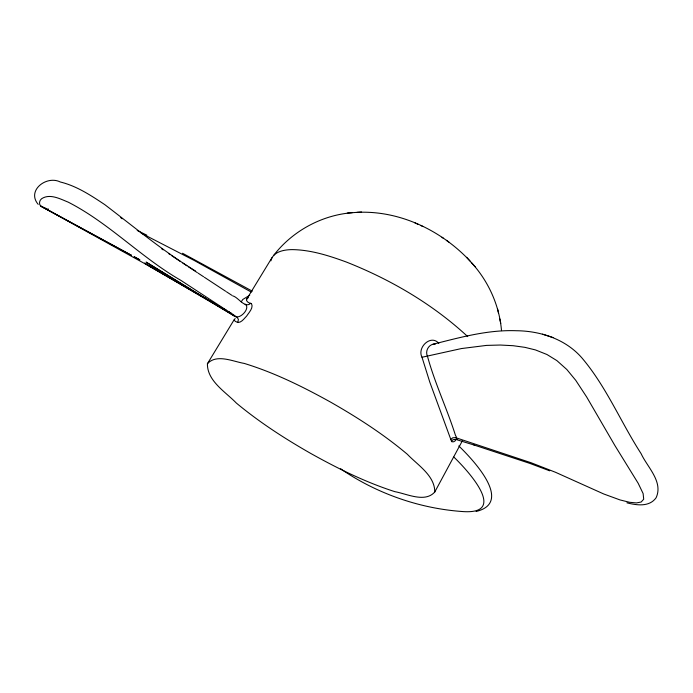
<?xml version="1.0" encoding="UTF-8"?>
<svg xmlns="http://www.w3.org/2000/svg" width="693" height="693" viewBox="0 0 693 693"><rect width="100%" height="100%" fill="white"/><g stroke="black" fill="none" stroke-linecap="round" stroke-linejoin="round"><path stroke-width="1.04" d="M434.78 491.995C434.849 475.519 417.602 465.046 407.354 454.287C383.584 434.251 357.345 417.351 330.362 401.992C302.841 386.729 274.411 372.643 244.239 363.418C232.961 361.503 216.606 353.621 207.415 363.712C207.12 380.994 225.537 391.866 236.322 403.04C259.494 422.323 284.927 438.721 311.079 453.629C337.889 468.581 365.592 482.285 394.88 491.666C406.99 493.84 424.948 503.049 434.78 491.995L462.396 440.739M270.885 260.845C272.947 251.559 284.182 249.662 292.229 249.619C310.897 249.861 328.958 255.682 346.335 262.032C390.661 279.548 432.683 304.123 467.714 336.599M232.926 314.267C237.257 322.929 251.602 308.35 245.114 304.184M235.152 318.537C232.588 320.504 236.296 322.028 238.158 322.496C241.848 322.262 244.196 318.459 246.604 316.121C248.761 312.708 253.82 307.796 251.464 303.577C248.345 303.257 243.815 299.956 248.337 297.609M435.343 344.083C429.14 343.485 424.731 350.857 427.486 356.306C434.832 383.29 446.994 408.619 455.431 435.239C458.082 437.959 455.18 442.836 451.879 441.787C451.533 438.444 455.942 439.908 457.631 439.371M207.415 363.712L234.286 319.499M246.413 299.636L272.072 257.527M237.803 322.392L238.418 319.447L237.075 317.186L180.908 280.388C141.051 257.527 109.122 223.033 68.165 202.131C60.109 198.908 49.731 193.234 41.537 198.787C38.808 200.831 38.609 205.734 42.212 206.982L131.349 255.249M450.719 439.414L452.78 437.785L455.561 437.629L531.055 462.733L555.431 472.254L603.768 493.988L620.018 499.93L629.616 502.295L636.408 502.927L641.138 502.035L643.702 499.22L643.121 493.555L638.175 483.272L614.925 445.59L586.659 396.976L575.727 380.31L566.831 369.508L556.869 360.603L546.968 354.513L535.49 349.939L524.922 347.349L513.123 345.703L500.285 345.036L486.564 345.4L461.46 348.553L422.011 357.259L429.79 382.12L451.533 441.406M250.745 303.265C244.846 308.983 238.184 296.976 232.709 295.885M273.735 255.301C292.489 231.003 321.708 215.107 352.304 212.69M249.723 295.27L242.793 299.471L241.225 301.836M432.891 344.265C460.334 337.396 488.063 329.599 516.631 330.743L518.078 330.76C541.701 331.332 565.964 339.631 581.817 357.805C606.323 386.599 620.755 422.167 641.155 453.733C647.262 467.082 663.487 481.713 656.106 497.765C649.298 507.259 636.659 505.275 626.905 502.815M476.091 511.477C514.786 502.286 470.46 457.285 458.801 445.945M356.99 212.361C399.419 210.204 441.372 230.379 470.027 261.036M347.28 213.072L361.581 212.015M48.51 209.121L47.635 208.879M46.076 208.428L42.212 206.982M456.878 439.752L474.402 445.131M542.498 334.156L553.179 337.604M473.899 444.958L529.859 463.4L549.714 470.824M414.925 222.886L418.035 224.307M420.738 225.494L422.895 226.49M137.197 230.483L146.829 235.161M141.112 233.091L194.257 260.481L251.238 292.056M182.528 253.248L252.295 291.164M134.191 256.791L139.882 259.875L134.243 256.808M131.41 255.275L40.861 206.107L143.728 263.08L205.7 298.64M207.579 299.722L226.36 310.499M229.175 312.11L231.055 313.193L229.21 312.11M206.869 299.194L144.525 263.132L233.039 315.09L146.067 262.093L234.052 315.904M208.732 300.268L215.246 304.036M217.108 305.119L218.971 306.193M220.833 307.268L226.412 310.499M231.93 295.365L226.446 291.77M197.271 272.6L188.513 266.84M198.068 273.12L203.621 276.767M204.409 277.287L225.658 291.259M185.326 264.743L186.919 265.791M182.935 263.167L184.529 264.215M195.452 270.98C163.418 251.342 134.537 227.347 104.747 204.617C90.93 195.417 76.602 185.932 60.265 181.982C46.561 175.069 26.36 190.549 38.184 204.348M178.959 260.525L180.552 261.582M178.162 259.996L171.821 255.743M168.659 253.612L170.235 254.677M161.608 248.77L163.167 249.852M446.387 240.332L448.873 242.074M441.969 237.266L443.581 238.409M341.978 469.733C376.983 493.511 418.867 508.212 461.088 511.434C509.71 515.861 467.42 470.053 453.828 457.051M120.738 217.628L122.185 218.78M340.713 468.693L341.328 469.213M471.257 262.422C488.374 281.055 499.384 305.379 501.515 330.63M466.649 257.302L475.138 266.727M438.808 343.381C430.942 333.948 416.779 347.548 422.011 357.259M497.609 309.052L498.536 313.288M499.783 318.91L500.762 323.388"/></g></svg>
